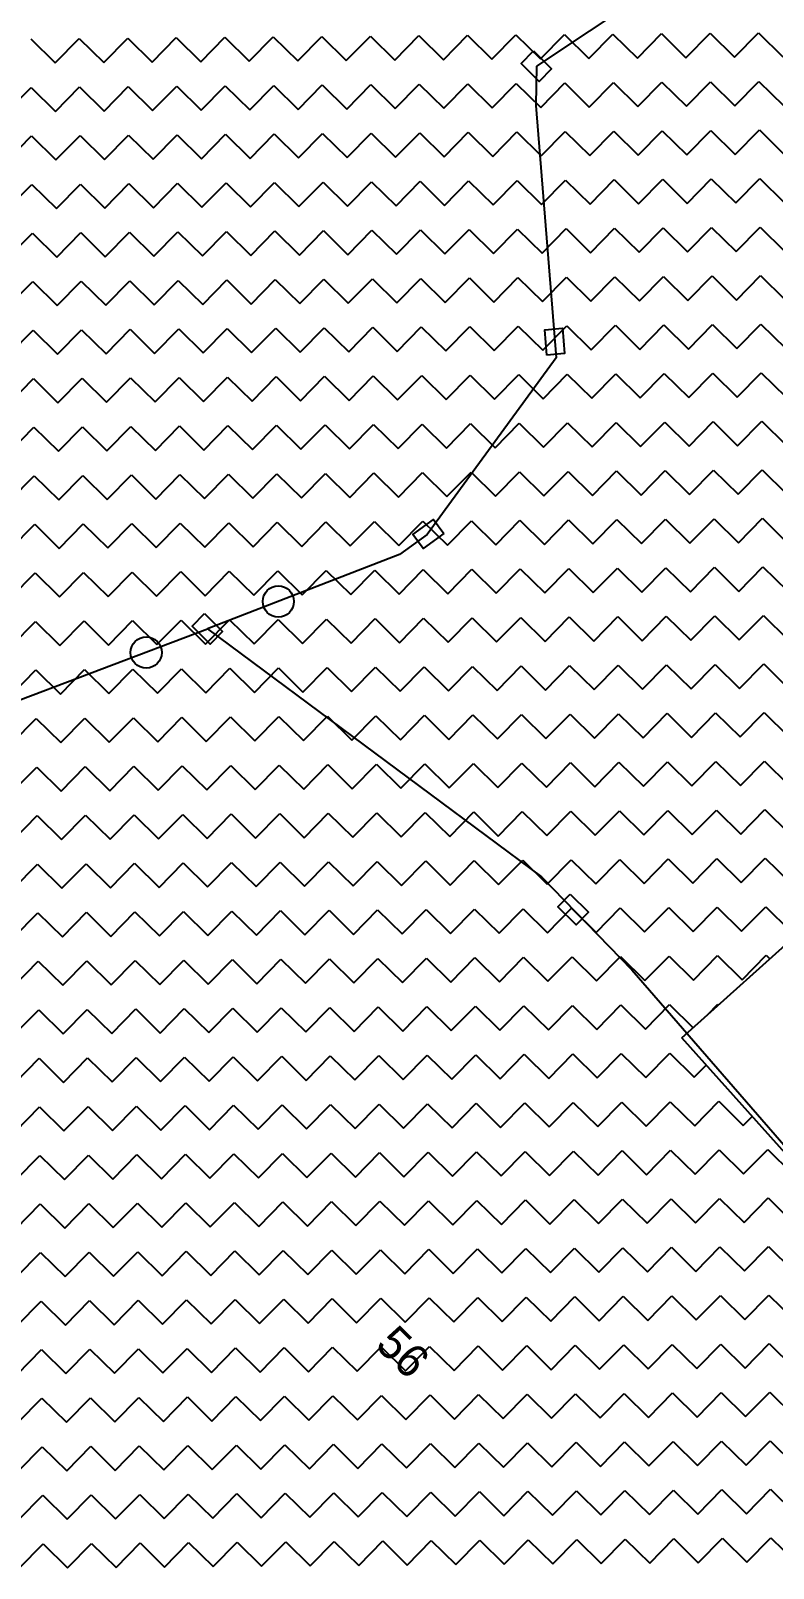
# Model space of a CAD drawing. Header units: metres. Extents: x 342804 to 346854, y 1762918 to 1765966.
# Drawn here: x 345811.4 to 346013.9, y 1764664.5 to 1765083.5 of the extents above; entities that cross this region are included whole.
import ezdxf

# ---------------------------------------------------------------- set-up
doc = ezdxf.new("R2010")
doc.units = ezdxf.units.M
doc.header["$MEASUREMENT"] = 0
for name, color, linetype in [('POLY_HATCH', 12, 'Continuous'), ('POLY_PARCEL', 6, 'Continuous'), ('TEXT_PARCEL', 7, 'Continuous'), ('V_BOUND_LINE', 7, 'Continuous')]:
    doc.layers.add(name, color=color, linetype=linetype)
doc.styles.add('TEXT_MAP', font='')
doc.styles.get('TEXT_MAP').set_extended_font_data('Kruti Dev 050')

msp = doc.modelspace()

# ---------------------------------------------------------------- linework, layer by layer
for points in [[(345948.49, 1765077.98), (345953.44, 1765073.11), (345950.07, 1765069.69), (345945.12, 1765074.56)], [(345952.15, 1764995.1), (345951.59, 1765002.02), (345956.38, 1765002.41), (345956.94, 1764995.49)], [(345924.02, 1764946.44), (345918.41, 1764942.36), (345915.58, 1764946.25), (345921.2, 1764950.33)], [(345858.78, 1764924.64), (345863.73, 1764919.77), (345860.36, 1764916.34), (345855.41, 1764921.21)], [(345958.52, 1764848.17), (345963.47, 1764843.3), (345960.1, 1764839.88), (345955.15, 1764844.75)]]:
    msp.add_lwpolyline(points, close=True)
for centre in [(345878.92, 1764927.97), (345842.9, 1764914.03)]:
    msp.add_circle(centre, 4.25)
at = {"layer": 'POLY_HATCH', "linetype": 'Continuous'}
for p, q in [((345897.45, 1765075.38), (345904.01, 1765082.05)), ((345904.01, 1765082.05), (345910.68, 1765075.49)), ((345910.68, 1765075.49), (345917.24, 1765082.16)), ((345917.24, 1765082.16), (345923.91, 1765075.6)), ((345923.91, 1765075.6), (345930.47, 1765082.27)), ((345930.47, 1765082.27), (345937.14, 1765075.71)), ((345937.14, 1765075.71), (345943.7, 1765082.38)), ((345943.7, 1765082.38), (345950.37, 1765075.82)), ((345950.37, 1765075.82), (345956.93, 1765082.49)), ((345956.93, 1765082.49), (345963.6, 1765075.93)), ((345963.6, 1765075.93), (345970.16, 1765082.6)), ((345970.16, 1765082.6), (345976.83, 1765076.04)), ((345976.83, 1765076.04), (345983.39, 1765082.7)), ((345983.39, 1765082.7), (345990.06, 1765076.14)), ((345990.06, 1765076.14), (345996.62, 1765082.81)), ((345996.62, 1765082.81), (346003.29, 1765076.25)), ((346003.29, 1765076.25), (346009.85, 1765082.92)), ((346009.85, 1765082.92), (346016.52, 1765076.36)), ((345811.4, 1765081.29), (345818.07, 1765074.73)), ((345818.07, 1765074.73), (345824.63, 1765081.4)), ((345824.63, 1765081.4), (345831.3, 1765074.84)), ((345831.3, 1765074.84), (345837.86, 1765081.51)), ((345837.86, 1765081.51), (345844.53, 1765074.95)), ((345844.53, 1765074.95), (345851.09, 1765081.62)), ((345851.09, 1765081.62), (345857.76, 1765075.06)), ((345857.76, 1765075.06), (345864.32, 1765081.73)), ((345864.32, 1765081.73), (345870.99, 1765075.17)), ((345870.99, 1765075.17), (345877.55, 1765081.84)), ((345877.55, 1765081.84), (345884.22, 1765075.28)), ((345884.22, 1765075.28), (345890.78, 1765081.94)), ((345890.78, 1765081.94), (345897.45, 1765075.38)), ((345976.94, 1765062.81), (345983.5, 1765069.47)), ((345983.5, 1765069.47), (345990.17, 1765062.91)), ((345990.17, 1765062.91), (345996.73, 1765069.58)), ((345996.73, 1765069.58), (346003.4, 1765063.02)), ((346003.4, 1765063.02), (346009.96, 1765069.69)), ((346009.96, 1765069.69), (346016.63, 1765063.13)), ((345804.95, 1765061.39), (345811.51, 1765068.06)), ((345811.51, 1765068.06), (345818.18, 1765061.5)), ((345818.18, 1765061.5), (345824.74, 1765068.17)), ((345824.74, 1765068.17), (345831.41, 1765061.61)), ((345831.41, 1765061.61), (345837.97, 1765068.28)), ((345837.97, 1765068.28), (345844.64, 1765061.72)), ((345844.64, 1765061.72), (345851.2, 1765068.39)), ((345851.2, 1765068.39), (345857.87, 1765061.83)), ((345857.87, 1765061.83), (345864.43, 1765068.5)), ((345864.43, 1765068.5), (345871.1, 1765061.94)), ((345871.1, 1765061.94), (345877.66, 1765068.61)), ((345877.66, 1765068.61), (345884.33, 1765062.05)), ((345884.33, 1765062.05), (345890.89, 1765068.71)), ((345890.89, 1765068.71), (345897.56, 1765062.15)), ((345897.56, 1765062.15), (345904.12, 1765068.82)), ((345904.12, 1765068.82), (345910.79, 1765062.26)), ((345910.79, 1765062.26), (345917.35, 1765068.93)), ((345917.35, 1765068.93), (345924.02, 1765062.37)), ((345924.02, 1765062.37), (345930.58, 1765069.04)), ((345930.58, 1765069.04), (345937.25, 1765062.48)), ((345937.25, 1765062.48), (345943.81, 1765069.15)), ((345943.81, 1765069.15), (345950.48, 1765062.59)), ((345950.48, 1765062.59), (345957.04, 1765069.26)), ((345957.04, 1765069.26), (345963.71, 1765062.7)), ((345963.71, 1765062.7), (345970.27, 1765069.37)), ((345970.27, 1765069.37), (345976.94, 1765062.81)), ((345805.06, 1765048.16), (345811.62, 1765054.83)), ((345811.62, 1765054.83), (345818.29, 1765048.27)), ((345818.29, 1765048.27), (345824.85, 1765054.94)), ((345824.85, 1765054.94), (345831.52, 1765048.38)), ((345831.52, 1765048.38), (345838.08, 1765055.05)), ((345838.08, 1765055.05), (345844.75, 1765048.49)), ((345844.75, 1765048.49), (345851.31, 1765055.16)), ((345851.31, 1765055.16), (345857.98, 1765048.6)), ((345857.98, 1765048.6), (345864.54, 1765055.27)), ((345864.54, 1765055.27), (345871.21, 1765048.71)), ((345871.21, 1765048.71), (345877.77, 1765055.38)), ((345877.77, 1765055.38), (345884.44, 1765048.82)), ((345884.44, 1765048.82), (345891, 1765055.48)), ((345891, 1765055.48), (345897.67, 1765048.92)), ((345897.67, 1765048.92), (345904.23, 1765055.59)), ((345904.23, 1765055.59), (345910.9, 1765049.03)), ((345910.9, 1765049.03), (345917.46, 1765055.7)), ((345917.46, 1765055.7), (345924.13, 1765049.14)), ((345924.13, 1765049.14), (345930.69, 1765055.81)), ((345930.69, 1765055.81), (345937.36, 1765049.25)), ((345937.36, 1765049.25), (345943.92, 1765055.92)), ((345943.92, 1765055.92), (345950.59, 1765049.36)), ((345950.59, 1765049.36), (345957.15, 1765056.03)), ((345957.15, 1765056.03), (345963.82, 1765049.47)), ((345963.82, 1765049.47), (345970.38, 1765056.14)), ((345970.38, 1765056.14), (345977.05, 1765049.58)), ((345977.05, 1765049.58), (345983.61, 1765056.24)), ((345983.61, 1765056.24), (345990.28, 1765049.68)), ((345990.28, 1765049.68), (345996.84, 1765056.35)), ((345996.84, 1765056.35), (346003.51, 1765049.79)), ((346003.51, 1765049.79), (346010.07, 1765056.46)), ((346010.07, 1765056.46), (346016.74, 1765049.9)), ((345805.17, 1765034.93), (345811.73, 1765041.6)), ((345811.73, 1765041.6), (345818.4, 1765035.04)), ((345818.4, 1765035.04), (345824.96, 1765041.71)), ((345824.96, 1765041.71), (345831.63, 1765035.15)), ((345831.63, 1765035.15), (345838.19, 1765041.82)), ((345838.19, 1765041.82), (345844.86, 1765035.26)), ((345844.86, 1765035.26), (345851.42, 1765041.93)), ((345851.42, 1765041.93), (345858.09, 1765035.37)), ((345858.09, 1765035.37), (345864.65, 1765042.04)), ((345864.65, 1765042.04), (345871.32, 1765035.48)), ((345871.32, 1765035.48), (345877.88, 1765042.15)), ((345877.88, 1765042.15), (345884.55, 1765035.59)), ((345884.55, 1765035.59), (345891.11, 1765042.25)), ((345891.11, 1765042.25), (345897.78, 1765035.69)), ((345897.78, 1765035.69), (345904.34, 1765042.36)), ((345904.34, 1765042.36), (345911.01, 1765035.8)), ((345911.01, 1765035.8), (345917.57, 1765042.47)), ((345917.57, 1765042.47), (345924.24, 1765035.91)), ((345924.24, 1765035.91), (345930.8, 1765042.58)), ((345930.8, 1765042.58), (345937.47, 1765036.02)), ((345937.47, 1765036.02), (345944.03, 1765042.69)), ((345944.03, 1765042.69), (345950.7, 1765036.13)), ((345950.7, 1765036.13), (345957.26, 1765042.8)), ((345957.26, 1765042.8), (345963.93, 1765036.24)), ((345963.93, 1765036.24), (345970.49, 1765042.91)), ((345970.49, 1765042.91), (345977.16, 1765036.35)), ((345977.16, 1765036.35), (345983.72, 1765043.01)), ((345983.72, 1765043.01), (345990.39, 1765036.45)), ((345990.39, 1765036.45), (345996.95, 1765043.12)), ((345996.95, 1765043.12), (346003.62, 1765036.56)), ((346003.62, 1765036.56), (346010.18, 1765043.23)), ((346010.18, 1765043.23), (346016.85, 1765036.67)), ((345805.27, 1765021.7), (345811.84, 1765028.37)), ((345811.84, 1765028.37), (345818.51, 1765021.81)), ((345818.51, 1765021.81), (345825.07, 1765028.48)), ((345825.07, 1765028.48), (345831.74, 1765021.92)), ((345831.74, 1765021.92), (345838.3, 1765028.59)), ((345838.3, 1765028.59), (345844.97, 1765022.03)), ((345844.97, 1765022.03), (345851.53, 1765028.7)), ((345851.53, 1765028.7), (345858.2, 1765022.14)), ((345858.2, 1765022.14), (345864.76, 1765028.81)), ((345864.76, 1765028.81), (345871.43, 1765022.25)), ((345871.43, 1765022.25), (345877.99, 1765028.92)), ((345877.99, 1765028.92), (345884.66, 1765022.36)), ((345884.66, 1765022.36), (345891.22, 1765029.02)), ((345891.22, 1765029.02), (345897.89, 1765022.46)), ((345897.89, 1765022.46), (345904.45, 1765029.13)), ((345904.45, 1765029.13), (345911.12, 1765022.57)), ((345911.12, 1765022.57), (345917.68, 1765029.24)), ((345917.68, 1765029.24), (345924.35, 1765022.68)), ((345924.35, 1765022.68), (345930.91, 1765029.35)), ((345930.91, 1765029.35), (345937.58, 1765022.79)), ((345937.58, 1765022.79), (345944.14, 1765029.46)), ((345944.14, 1765029.46), (345950.81, 1765022.9)), ((345950.81, 1765022.9), (345957.37, 1765029.57)), ((345957.37, 1765029.57), (345964.04, 1765023.01)), ((345964.04, 1765023.01), (345970.6, 1765029.68)), ((345970.6, 1765029.68), (345977.27, 1765023.12)), ((345977.27, 1765023.12), (345983.83, 1765029.78)), ((345983.83, 1765029.78), (345990.5, 1765023.22)), ((345990.5, 1765023.22), (345997.06, 1765029.89)), ((345997.06, 1765029.89), (346003.73, 1765023.33)), ((346003.73, 1765023.33), (346010.29, 1765030)), ((346010.29, 1765030), (346016.96, 1765023.44)), ((345805.38, 1765008.47), (345811.94, 1765015.14)), ((345811.94, 1765015.14), (345818.61, 1765008.58)), ((345818.61, 1765008.58), (345825.17, 1765015.25)), ((345825.17, 1765015.25), (345831.84, 1765008.69)), ((345831.84, 1765008.69), (345838.4, 1765015.36)), ((345838.4, 1765015.36), (345845.07, 1765008.8)), ((345845.07, 1765008.8), (345851.63, 1765015.47)), ((345851.63, 1765015.47), (345858.3, 1765008.91)), ((345858.3, 1765008.91), (345864.86, 1765015.58)), ((345864.86, 1765015.58), (345871.53, 1765009.02)), ((345871.53, 1765009.02), (345878.09, 1765015.69)), ((345878.09, 1765015.69), (345884.76, 1765009.13)), ((345884.76, 1765009.13), (345891.32, 1765015.79)), ((345891.32, 1765015.79), (345897.99, 1765009.23)), ((345897.99, 1765009.23), (345904.55, 1765015.9)), ((345904.55, 1765015.9), (345911.22, 1765009.34)), ((345911.22, 1765009.34), (345917.78, 1765016.01)), ((345917.78, 1765016.01), (345924.45, 1765009.45)), ((345924.45, 1765009.45), (345931.01, 1765016.12)), ((345931.01, 1765016.12), (345937.68, 1765009.56)), ((345937.68, 1765009.56), (345944.24, 1765016.23)), ((345944.24, 1765016.23), (345950.91, 1765009.67)), ((345950.91, 1765009.67), (345957.48, 1765016.34)), ((345957.48, 1765016.34), (345964.14, 1765009.78)), ((345964.14, 1765009.78), (345970.71, 1765016.45)), ((345970.71, 1765016.45), (345977.37, 1765009.89)), ((345977.37, 1765009.89), (345983.94, 1765016.55)), ((345983.94, 1765016.55), (345990.6, 1765009.99)), ((345990.6, 1765009.99), (345997.17, 1765016.66)), ((345997.17, 1765016.66), (346003.83, 1765010.1)), ((346003.83, 1765010.1), (346010.4, 1765016.77)), ((346010.4, 1765016.77), (346017.06, 1765010.21)), ((345871.64, 1764995.79), (345878.2, 1765002.46)), ((345878.2, 1765002.46), (345884.87, 1764995.9)), ((345884.87, 1764995.9), (345891.43, 1765002.56)), ((345891.43, 1765002.56), (345898.1, 1764996)), ((345898.1, 1764996), (345904.66, 1765002.67)), ((345904.66, 1765002.67), (345911.33, 1764996.11)), ((345911.33, 1764996.11), (345917.89, 1765002.78)), ((345917.89, 1765002.78), (345924.56, 1764996.22)), ((345924.56, 1764996.22), (345931.12, 1765002.89)), ((345931.12, 1765002.89), (345937.79, 1764996.33)), ((345937.79, 1764996.33), (345944.35, 1765003)), ((345944.35, 1765003), (345951.02, 1764996.44)), ((345951.02, 1764996.44), (345957.58, 1765003.11)), ((345957.58, 1765003.11), (345964.25, 1764996.55)), ((345964.25, 1764996.55), (345970.81, 1765003.22)), ((345970.81, 1765003.22), (345977.48, 1764996.65)), ((345977.48, 1764996.65), (345984.04, 1765003.32)), ((345984.04, 1765003.32), (345990.71, 1764996.76)), ((345990.71, 1764996.76), (345997.27, 1765003.43)), ((345997.27, 1765003.43), (346003.94, 1764996.87)), ((346003.94, 1764996.87), (346010.5, 1765003.54)), ((346010.5, 1765003.54), (346017.17, 1764996.98)), ((345805.49, 1764995.24), (345812.05, 1765001.91)), ((345812.05, 1765001.91), (345818.72, 1764995.35)), ((345818.72, 1764995.35), (345825.28, 1765002.02)), ((345825.28, 1765002.02), (345831.95, 1764995.46)), ((345831.95, 1764995.46), (345838.51, 1765002.13)), ((345838.51, 1765002.13), (345845.18, 1764995.57)), ((345845.18, 1764995.57), (345851.74, 1765002.24)), ((345851.74, 1765002.24), (345858.41, 1764995.68)), ((345858.41, 1764995.68), (345864.97, 1765002.35)), ((345864.97, 1765002.35), (345871.64, 1764995.79)), ((345951.13, 1764983.21), (345957.69, 1764989.88)), ((345957.69, 1764989.88), (345964.36, 1764983.32)), ((345964.36, 1764983.32), (345970.92, 1764989.99)), ((345970.92, 1764989.99), (345977.59, 1764983.42)), ((345977.59, 1764983.42), (345984.15, 1764990.09)), ((345984.15, 1764990.09), (345990.82, 1764983.53)), ((345990.82, 1764983.53), (345997.38, 1764990.2)), ((345997.38, 1764990.2), (346004.05, 1764983.64)), ((346004.05, 1764983.64), (346010.61, 1764990.31)), ((346010.61, 1764990.31), (346017.28, 1764983.75)), ((345805.6, 1764982.01), (345812.16, 1764988.68)), ((345812.16, 1764988.68), (345818.83, 1764982.12)), ((345818.83, 1764982.12), (345825.39, 1764988.79)), ((345825.39, 1764988.79), (345832.06, 1764982.23)), ((345832.06, 1764982.23), (345838.62, 1764988.9)), ((345838.62, 1764988.9), (345845.29, 1764982.34)), ((345845.29, 1764982.34), (345851.85, 1764989.01)), ((345851.85, 1764989.01), (345858.52, 1764982.45)), ((345858.52, 1764982.45), (345865.08, 1764989.12)), ((345865.08, 1764989.12), (345871.75, 1764982.56)), ((345871.75, 1764982.56), (345878.31, 1764989.23)), ((345878.31, 1764989.23), (345884.98, 1764982.67)), ((345884.98, 1764982.67), (345891.54, 1764989.33)), ((345891.54, 1764989.33), (345898.21, 1764982.77)), ((345898.21, 1764982.77), (345904.77, 1764989.44)), ((345904.77, 1764989.44), (345911.44, 1764982.88)), ((345911.44, 1764982.88), (345918, 1764989.55)), ((345918, 1764989.55), (345924.67, 1764982.99)), ((345924.67, 1764982.99), (345931.23, 1764989.66)), ((345931.23, 1764989.66), (345937.9, 1764983.1)), ((345937.9, 1764983.1), (345944.46, 1764989.77)), ((345944.46, 1764989.77), (345951.13, 1764983.21)), ((345805.71, 1764968.78), (345812.27, 1764975.45)), ((345812.27, 1764975.45), (345818.94, 1764968.89)), ((345818.94, 1764968.89), (345825.5, 1764975.56)), ((345825.5, 1764975.56), (345832.17, 1764969)), ((345832.17, 1764969), (345838.73, 1764975.67)), ((345838.73, 1764975.67), (345845.4, 1764969.11)), ((345845.4, 1764969.11), (345851.96, 1764975.78)), ((345851.96, 1764975.78), (345858.63, 1764969.22)), ((345858.63, 1764969.22), (345865.19, 1764975.89)), ((345865.19, 1764975.89), (345871.86, 1764969.33)), ((345871.86, 1764969.33), (345878.42, 1764976)), ((345878.42, 1764976), (345885.09, 1764969.44)), ((345885.09, 1764969.44), (345891.65, 1764976.1)), ((345891.65, 1764976.1), (345898.32, 1764969.54)), ((345898.32, 1764969.54), (345904.88, 1764976.21)), ((345904.88, 1764976.21), (345911.55, 1764969.65)), ((345911.55, 1764969.65), (345918.11, 1764976.32)), ((345918.11, 1764976.32), (345924.78, 1764969.76)), ((345924.78, 1764969.76), (345931.34, 1764976.43)), ((345931.34, 1764976.43), (345938.01, 1764969.87)), ((345938.01, 1764969.87), (345944.57, 1764976.54)), ((345944.57, 1764976.54), (345951.24, 1764969.98)), ((345951.24, 1764969.98), (345957.8, 1764976.65)), ((345957.8, 1764976.65), (345964.47, 1764970.09)), ((345964.47, 1764970.09), (345971.03, 1764976.76)), ((345971.03, 1764976.76), (345977.7, 1764970.19)), ((345977.7, 1764970.19), (345984.26, 1764976.86)), ((345984.26, 1764976.86), (345990.93, 1764970.3)), ((345990.93, 1764970.3), (345997.49, 1764976.97)), ((345997.49, 1764976.97), (346004.16, 1764970.41)), ((346004.16, 1764970.41), (346010.72, 1764977.08)), ((346010.72, 1764977.08), (346017.39, 1764970.52)), ((345805.82, 1764955.55), (345812.38, 1764962.22)), ((345812.38, 1764962.22), (345819.05, 1764955.66)), ((345819.05, 1764955.66), (345825.61, 1764962.33)), ((345825.61, 1764962.33), (345832.28, 1764955.77)), ((345832.28, 1764955.77), (345838.84, 1764962.44)), ((345838.84, 1764962.44), (345845.51, 1764955.88)), ((345845.51, 1764955.88), (345852.07, 1764962.55)), ((345852.07, 1764962.55), (345858.74, 1764955.99)), ((345858.74, 1764955.99), (345865.3, 1764962.66)), ((345865.3, 1764962.66), (345871.97, 1764956.1)), ((345871.97, 1764956.1), (345878.53, 1764962.77)), ((345878.53, 1764962.77), (345885.2, 1764956.21)), ((345885.2, 1764956.21), (345891.76, 1764962.87)), ((345891.76, 1764962.87), (345898.43, 1764956.31)), ((345898.43, 1764956.31), (345904.99, 1764962.98)), ((345904.99, 1764962.98), (345911.66, 1764956.42)), ((345911.66, 1764956.42), (345918.22, 1764963.09)), ((345918.22, 1764963.09), (345924.89, 1764956.53)), ((345924.89, 1764956.53), (345931.45, 1764963.2)), ((345931.45, 1764963.2), (345938.12, 1764956.64)), ((345938.12, 1764956.64), (345944.68, 1764963.31)), ((345944.68, 1764963.31), (345951.35, 1764956.75)), ((345951.35, 1764956.75), (345957.91, 1764963.42)), ((345957.91, 1764963.42), (345964.58, 1764956.86)), ((345964.58, 1764956.86), (345971.14, 1764963.53)), ((345971.14, 1764963.53), (345977.81, 1764956.96)), ((345977.81, 1764956.96), (345984.37, 1764963.63)), ((345984.37, 1764963.63), (345991.04, 1764957.07)), ((345991.04, 1764957.07), (345997.6, 1764963.74)), ((345997.6, 1764963.74), (346004.27, 1764957.18)), ((346004.27, 1764957.18), (346010.83, 1764963.85)), ((346010.83, 1764963.85), (346017.5, 1764957.29)), ((345805.93, 1764942.32), (345812.49, 1764948.99)), ((345812.49, 1764948.99), (345819.16, 1764942.43)), ((345819.16, 1764942.43), (345825.72, 1764949.1)), ((345825.72, 1764949.1), (345832.39, 1764942.54)), ((345832.39, 1764942.54), (345838.95, 1764949.21)), ((345838.95, 1764949.21), (345845.62, 1764942.65)), ((345845.62, 1764942.65), (345852.18, 1764949.32)), ((345852.18, 1764949.32), (345858.85, 1764942.76)), ((345858.85, 1764942.76), (345865.41, 1764949.43)), ((345865.41, 1764949.43), (345872.08, 1764942.87)), ((345872.08, 1764942.87), (345878.64, 1764949.54)), ((345878.64, 1764949.54), (345885.31, 1764942.97)), ((345885.31, 1764942.97), (345891.87, 1764949.64)), ((345891.87, 1764949.64), (345898.54, 1764943.08)), ((345898.54, 1764943.08), (345905.1, 1764949.75)), ((345905.1, 1764949.75), (345911.77, 1764943.19)), ((345911.77, 1764943.19), (345918.33, 1764949.86)), ((345918.33, 1764949.86), (345925, 1764943.3)), ((345925, 1764943.3), (345931.56, 1764949.97)), ((345931.56, 1764949.97), (345938.23, 1764943.41)), ((345938.23, 1764943.41), (345944.79, 1764950.08)), ((345944.79, 1764950.08), (345951.46, 1764943.52)), ((345951.46, 1764943.52), (345958.02, 1764950.19)), ((345958.02, 1764950.19), (345964.69, 1764943.63)), ((345964.69, 1764943.63), (345971.25, 1764950.3)), ((345971.25, 1764950.3), (345977.92, 1764943.73)), ((345977.92, 1764943.73), (345984.48, 1764950.4)), ((345984.48, 1764950.4), (345991.15, 1764943.84)), ((345991.15, 1764943.84), (345997.71, 1764950.51)), ((345997.71, 1764950.51), (346004.38, 1764943.95)), ((346004.38, 1764943.95), (346010.94, 1764950.62)), ((346010.94, 1764950.62), (346017.61, 1764944.06)), ((345806.03, 1764929.09), (345812.6, 1764935.76)), ((345812.6, 1764935.76), (345819.26, 1764929.2)), ((345819.26, 1764929.2), (345825.83, 1764935.87)), ((345825.83, 1764935.87), (345832.49, 1764929.31)), ((345832.49, 1764929.31), (345839.06, 1764935.98)), ((345839.06, 1764935.98), (345845.72, 1764929.42)), ((345845.72, 1764929.42), (345852.29, 1764936.09)), ((345852.29, 1764936.09), (345858.96, 1764929.53)), ((345858.96, 1764929.53), (345865.52, 1764936.2)), ((345865.52, 1764936.2), (345872.19, 1764929.64)), ((345872.19, 1764929.64), (345878.75, 1764936.31)), ((345878.75, 1764936.31), (345885.42, 1764929.74)), ((345885.42, 1764929.74), (345891.98, 1764936.41)), ((345891.98, 1764936.41), (345898.65, 1764929.85)), ((345898.65, 1764929.85), (345905.21, 1764936.52)), ((345905.21, 1764936.52), (345911.88, 1764929.96)), ((345911.88, 1764929.96), (345918.44, 1764936.63)), ((345918.44, 1764936.63), (345925.11, 1764930.07)), ((345925.11, 1764930.07), (345931.67, 1764936.74)), ((345931.67, 1764936.74), (345938.34, 1764930.18)), ((345938.34, 1764930.18), (345944.9, 1764936.85)), ((345944.9, 1764936.85), (345951.57, 1764930.29)), ((345951.57, 1764930.29), (345958.13, 1764936.96)), ((345958.13, 1764936.96), (345964.8, 1764930.4)), ((345964.8, 1764930.4), (345971.36, 1764937.07)), ((345971.36, 1764937.07), (345978.03, 1764930.5)), ((345978.03, 1764930.5), (345984.59, 1764937.17)), ((345984.59, 1764937.17), (345991.26, 1764930.61)), ((345991.26, 1764930.61), (345997.82, 1764937.28)), ((345997.82, 1764937.28), (346004.49, 1764930.72)), ((346004.49, 1764930.72), (346011.05, 1764937.39)), ((346011.05, 1764937.39), (346017.72, 1764930.83)), ((345845.83, 1764916.19), (345852.39, 1764922.86)), ((345852.39, 1764922.86), (345859.06, 1764916.3)), ((345859.06, 1764916.3), (345865.62, 1764922.97)), ((345865.62, 1764922.97), (345872.29, 1764916.41)), ((345872.29, 1764916.41), (345878.85, 1764923.08)), ((345878.85, 1764923.08), (345885.52, 1764916.51)), ((345885.52, 1764916.51), (345892.08, 1764923.18)), ((345892.08, 1764923.18), (345898.75, 1764916.62)), ((345898.75, 1764916.62), (345905.31, 1764923.29)), ((345905.31, 1764923.29), (345911.98, 1764916.73)), ((345911.98, 1764916.73), (345918.54, 1764923.4)), ((345918.54, 1764923.4), (345925.21, 1764916.84)), ((345925.21, 1764916.84), (345931.77, 1764923.51)), ((345931.77, 1764923.51), (345938.44, 1764916.95)), ((345938.44, 1764916.95), (345945, 1764923.62)), ((345945, 1764923.62), (345951.67, 1764917.06)), ((345951.67, 1764917.06), (345958.23, 1764923.73)), ((345958.23, 1764923.73), (345964.9, 1764917.17)), ((345964.9, 1764917.17), (345971.46, 1764923.84)), ((345971.46, 1764923.84), (345978.13, 1764917.27)), ((345978.13, 1764917.27), (345984.69, 1764923.94)), ((345984.69, 1764923.94), (345991.36, 1764917.38)), ((345991.36, 1764917.38), (345997.93, 1764924.05)), ((345997.93, 1764924.05), (346004.59, 1764917.49)), ((346004.59, 1764917.49), (346011.16, 1764924.16)), ((346011.16, 1764924.16), (346017.82, 1764917.6)), ((345806.14, 1764915.86), (345812.7, 1764922.53)), ((345812.7, 1764922.53), (345819.37, 1764915.97)), ((345819.37, 1764915.97), (345825.93, 1764922.64)), ((345825.93, 1764922.64), (345832.6, 1764916.08)), ((345832.6, 1764916.08), (345839.16, 1764922.75)), ((345839.16, 1764922.75), (345845.83, 1764916.19)), ((345925.32, 1764903.61), (345931.88, 1764910.28)), ((345931.88, 1764910.28), (345938.55, 1764903.72)), ((345938.55, 1764903.72), (345945.11, 1764910.39)), ((345945.11, 1764910.39), (345951.78, 1764903.83)), ((345951.78, 1764903.83), (345958.34, 1764910.5)), ((345958.34, 1764910.5), (345965.01, 1764903.94)), ((345965.01, 1764903.94), (345971.57, 1764910.61)), ((345971.57, 1764910.61), (345978.24, 1764904.04)), ((345978.24, 1764904.04), (345984.8, 1764910.71)), ((345984.8, 1764910.71), (345991.47, 1764904.15)), ((345991.47, 1764904.15), (345998.03, 1764910.82)), ((345998.03, 1764910.82), (346004.7, 1764904.26)), ((346004.7, 1764904.26), (346011.26, 1764910.93)), ((346011.26, 1764910.93), (346017.93, 1764904.37)), ((345806.25, 1764902.63), (345812.81, 1764909.3)), ((345812.81, 1764909.3), (345819.48, 1764902.74)), ((345819.48, 1764902.74), (345826.04, 1764909.41)), ((345826.04, 1764909.41), (345832.71, 1764902.85)), ((345832.71, 1764902.85), (345839.27, 1764909.52)), ((345839.27, 1764909.52), (345845.94, 1764902.96)), ((345845.94, 1764902.96), (345852.5, 1764909.63)), ((345852.5, 1764909.63), (345859.17, 1764903.07)), ((345859.17, 1764903.07), (345865.73, 1764909.74)), ((345865.73, 1764909.74), (345872.4, 1764903.18)), ((345872.4, 1764903.18), (345878.96, 1764909.85)), ((345878.96, 1764909.85), (345885.63, 1764903.28)), ((345885.63, 1764903.28), (345892.19, 1764909.95)), ((345892.19, 1764909.95), (345898.86, 1764903.39)), ((345898.86, 1764903.39), (345905.42, 1764910.06)), ((345905.42, 1764910.06), (345912.09, 1764903.5)), ((345912.09, 1764903.5), (345918.65, 1764910.17)), ((345918.65, 1764910.17), (345925.32, 1764903.61)), ((346004.81, 1764891.03), (346011.37, 1764897.7)), ((346011.37, 1764897.7), (346018.04, 1764891.14)), ((345806.36, 1764889.4), (345812.92, 1764896.07)), ((345812.92, 1764896.07), (345819.59, 1764889.51)), ((345819.59, 1764889.51), (345826.15, 1764896.18)), ((345826.15, 1764896.18), (345832.82, 1764889.62)), ((345832.82, 1764889.62), (345839.38, 1764896.29)), ((345839.38, 1764896.29), (345846.05, 1764889.73)), ((345846.05, 1764889.73), (345852.61, 1764896.4)), ((345852.61, 1764896.4), (345859.28, 1764889.84)), ((345859.28, 1764889.84), (345865.84, 1764896.51)), ((345865.84, 1764896.51), (345872.51, 1764889.95)), ((345872.51, 1764889.95), (345879.07, 1764896.62)), ((345879.07, 1764896.62), (345885.74, 1764890.05)), ((345885.74, 1764890.05), (345892.3, 1764896.72)), ((345892.3, 1764896.72), (345898.97, 1764890.16)), ((345898.97, 1764890.16), (345905.53, 1764896.83)), ((345905.53, 1764896.83), (345912.2, 1764890.27)), ((345912.2, 1764890.27), (345918.76, 1764896.94)), ((345918.76, 1764896.94), (345925.43, 1764890.38)), ((345925.43, 1764890.38), (345931.99, 1764897.05)), ((345931.99, 1764897.05), (345938.66, 1764890.49)), ((345938.66, 1764890.49), (345945.22, 1764897.16)), ((345945.22, 1764897.16), (345951.89, 1764890.6)), ((345951.89, 1764890.6), (345958.45, 1764897.27)), ((345958.45, 1764897.27), (345965.12, 1764890.71)), ((345965.12, 1764890.71), (345971.68, 1764897.38)), ((345971.68, 1764897.38), (345978.35, 1764890.81)), ((345978.35, 1764890.81), (345984.91, 1764897.48)), ((345984.91, 1764897.48), (345991.58, 1764890.92)), ((345991.58, 1764890.92), (345998.14, 1764897.59)), ((345998.14, 1764897.59), (346004.81, 1764891.03)), ((345806.47, 1764876.17), (345813.03, 1764882.84)), ((345813.03, 1764882.84), (345819.7, 1764876.28)), ((345819.7, 1764876.28), (345826.26, 1764882.95)), ((345826.26, 1764882.95), (345832.93, 1764876.39)), ((345832.93, 1764876.39), (345839.49, 1764883.06)), ((345839.49, 1764883.06), (345846.16, 1764876.5)), ((345846.16, 1764876.5), (345852.72, 1764883.17)), ((345852.72, 1764883.17), (345859.39, 1764876.61)), ((345859.39, 1764876.61), (345865.95, 1764883.28)), ((345865.95, 1764883.28), (345872.62, 1764876.72)), ((345872.62, 1764876.72), (345879.18, 1764883.39)), ((345879.18, 1764883.39), (345885.85, 1764876.82)), ((345885.85, 1764876.82), (345892.41, 1764883.49)), ((345892.41, 1764883.49), (345899.08, 1764876.93)), ((345899.08, 1764876.93), (345905.64, 1764883.6)), ((345905.64, 1764883.6), (345912.31, 1764877.04)), ((345912.31, 1764877.04), (345918.87, 1764883.71)), ((345918.87, 1764883.71), (345925.54, 1764877.15)), ((345925.54, 1764877.15), (345932.1, 1764883.82)), ((345932.1, 1764883.82), (345938.77, 1764877.26)), ((345938.77, 1764877.26), (345945.33, 1764883.93)), ((345945.33, 1764883.93), (345952, 1764877.37)), ((345952, 1764877.37), (345958.56, 1764884.04)), ((345958.56, 1764884.04), (345965.23, 1764877.48)), ((345965.23, 1764877.48), (345971.79, 1764884.15)), ((345971.79, 1764884.15), (345978.46, 1764877.58)), ((345978.46, 1764877.58), (345985.02, 1764884.25)), ((345985.02, 1764884.25), (345991.69, 1764877.69)), ((345991.69, 1764877.69), (345998.25, 1764884.36)), ((345998.25, 1764884.36), (346004.92, 1764877.8)), ((346004.92, 1764877.8), (346011.48, 1764884.47)), ((346011.48, 1764884.47), (346018.15, 1764877.91)), ((345806.58, 1764862.94), (345813.14, 1764869.61)), ((345813.14, 1764869.61), (345819.81, 1764863.05)), ((345819.81, 1764863.05), (345826.37, 1764869.72)), ((345826.37, 1764869.72), (345833.04, 1764863.16)), ((345833.04, 1764863.16), (345839.6, 1764869.83)), ((345839.6, 1764869.83), (345846.27, 1764863.27)), ((345846.27, 1764863.27), (345852.83, 1764869.94)), ((345852.83, 1764869.94), (345859.5, 1764863.38)), ((345859.5, 1764863.38), (345866.06, 1764870.05)), ((345866.06, 1764870.05), (345872.73, 1764863.49)), ((345872.73, 1764863.49), (345879.29, 1764870.16)), ((345879.29, 1764870.16), (345885.96, 1764863.59)), ((345885.96, 1764863.59), (345892.52, 1764870.26)), ((345892.52, 1764870.26), (345899.19, 1764863.7)), ((345899.19, 1764863.7), (345905.75, 1764870.37)), ((345905.75, 1764870.37), (345912.42, 1764863.81)), ((345912.42, 1764863.81), (345918.98, 1764870.48)), ((345918.98, 1764870.48), (345925.65, 1764863.92)), ((345925.65, 1764863.92), (345932.21, 1764870.59)), ((345932.21, 1764870.59), (345938.88, 1764864.03)), ((345938.88, 1764864.03), (345945.44, 1764870.7)), ((345945.44, 1764870.7), (345952.11, 1764864.14)), ((345952.11, 1764864.14), (345958.67, 1764870.81)), ((345958.67, 1764870.81), (345965.34, 1764864.25)), ((345965.34, 1764864.25), (345971.9, 1764870.92)), ((345971.9, 1764870.92), (345978.57, 1764864.35)), ((345978.57, 1764864.35), (345985.13, 1764871.02)), ((345985.13, 1764871.02), (345991.8, 1764864.46)), ((345991.8, 1764864.46), (345998.36, 1764871.13)), ((345998.36, 1764871.13), (346005.03, 1764864.57)), ((346005.03, 1764864.57), (346011.59, 1764871.24)), ((346011.59, 1764871.24), (346018.26, 1764864.68)), ((345806.69, 1764849.71), (345813.25, 1764856.38)), ((345813.25, 1764856.38), (345819.92, 1764849.82)), ((345819.92, 1764849.82), (345826.48, 1764856.49)), ((345826.48, 1764856.49), (345833.15, 1764849.93)), ((345833.15, 1764849.93), (345839.71, 1764856.6)), ((345839.71, 1764856.6), (345846.38, 1764850.04)), ((345846.38, 1764850.04), (345852.94, 1764856.71)), ((345852.94, 1764856.71), (345859.61, 1764850.15)), ((345859.61, 1764850.15), (345866.17, 1764856.82)), ((345866.17, 1764856.82), (345872.84, 1764850.26)), ((345872.84, 1764850.26), (345879.4, 1764856.93)), ((345879.4, 1764856.93), (345886.07, 1764850.36)), ((345886.07, 1764850.36), (345892.63, 1764857.03)), ((345892.63, 1764857.03), (345899.3, 1764850.47)), ((345899.3, 1764850.47), (345905.86, 1764857.14)), ((345905.86, 1764857.14), (345912.53, 1764850.58)), ((345912.53, 1764850.58), (345919.09, 1764857.25)), ((345919.09, 1764857.25), (345925.76, 1764850.69)), ((345925.76, 1764850.69), (345932.32, 1764857.36)), ((345932.32, 1764857.36), (345938.99, 1764850.8)), ((345938.99, 1764850.8), (345945.55, 1764857.47)), ((345945.55, 1764857.47), (345952.22, 1764850.91)), ((345952.22, 1764850.91), (345958.78, 1764857.58)), ((345958.78, 1764857.58), (345965.45, 1764851.02)), ((345965.45, 1764851.02), (345972.01, 1764857.68)), ((345972.01, 1764857.68), (345978.68, 1764851.12)), ((345978.68, 1764851.12), (345985.24, 1764857.79)), ((345985.24, 1764857.79), (345991.91, 1764851.23)), ((345991.91, 1764851.23), (345998.47, 1764857.9)), ((345998.47, 1764857.9), (346005.14, 1764851.34)), ((346005.14, 1764851.34), (346011.7, 1764858.01)), ((346011.7, 1764858.01), (346018.37, 1764851.45)), ((345820.02, 1764836.59), (345826.59, 1764843.26)), ((345826.59, 1764843.26), (345833.25, 1764836.7)), ((345833.25, 1764836.7), (345839.82, 1764843.37)), ((345839.82, 1764843.37), (345846.48, 1764836.81)), ((345846.48, 1764836.81), (345853.05, 1764843.48)), ((345853.05, 1764843.48), (345859.71, 1764836.92)), ((345859.71, 1764836.92), (345866.28, 1764843.59)), ((345866.28, 1764843.59), (345872.94, 1764837.03)), ((345872.94, 1764837.03), (345879.51, 1764843.7)), ((345879.51, 1764843.7), (345886.17, 1764837.13)), ((345886.17, 1764837.13), (345892.74, 1764843.8)), ((345892.74, 1764843.8), (345899.4, 1764837.24)), ((345899.4, 1764837.24), (345905.97, 1764843.91)), ((345905.97, 1764843.91), (345912.64, 1764837.35)), ((345912.64, 1764837.35), (345919.2, 1764844.02)), ((345919.2, 1764844.02), (345925.87, 1764837.46)), ((345925.87, 1764837.46), (345932.43, 1764844.13)), ((345932.43, 1764844.13), (345939.1, 1764837.57)), ((345939.1, 1764837.57), (345945.66, 1764844.24)), ((345945.66, 1764844.24), (345952.33, 1764837.68)), ((345952.33, 1764837.68), (345958.89, 1764844.35)), ((345958.89, 1764844.35), (345965.56, 1764837.79)), ((345965.56, 1764837.79), (345972.12, 1764844.45)), ((345972.12, 1764844.45), (345978.79, 1764837.89)), ((345978.79, 1764837.89), (345985.35, 1764844.56)), ((345985.35, 1764844.56), (345992.02, 1764838)), ((345992.02, 1764838), (345998.58, 1764844.67)), ((345998.58, 1764844.67), (346005.25, 1764838.11)), ((346005.25, 1764838.11), (346011.81, 1764844.78)), ((346011.81, 1764844.78), (346018.48, 1764838.22)), ((345806.79, 1764836.48), (345813.36, 1764843.15)), ((345813.36, 1764843.15), (345820.02, 1764836.59)), ((345899.51, 1764824.01), (345906.07, 1764830.68)), ((345906.07, 1764830.68), (345912.74, 1764824.12)), ((345912.74, 1764824.12), (345919.3, 1764830.79)), ((345919.3, 1764830.79), (345925.97, 1764824.23)), ((345925.97, 1764824.23), (345932.53, 1764830.9)), ((345932.53, 1764830.9), (345939.2, 1764824.34)), ((345939.2, 1764824.34), (345945.76, 1764831.01)), ((345945.76, 1764831.01), (345952.43, 1764824.45)), ((345952.43, 1764824.45), (345958.99, 1764831.12)), ((345958.99, 1764831.12), (345965.66, 1764824.56)), ((345965.66, 1764824.56), (345972.22, 1764831.22)), ((345972.22, 1764831.22), (345978.89, 1764824.66)), ((345978.89, 1764824.66), (345985.45, 1764831.33)), ((345985.45, 1764831.33), (345992.12, 1764824.77)), ((345992.12, 1764824.77), (345998.68, 1764831.44)), ((345998.68, 1764831.44), (346005.35, 1764824.88)), ((346005.35, 1764824.88), (346011.91, 1764831.55)), ((346011.91, 1764831.55), (346012.93, 1764830.55)), ((345806.9, 1764823.25), (345813.46, 1764829.92)), ((345813.46, 1764829.92), (345820.13, 1764823.36)), ((345820.13, 1764823.36), (345826.69, 1764830.03)), ((345826.69, 1764830.03), (345833.36, 1764823.47)), ((345833.36, 1764823.47), (345839.92, 1764830.14)), ((345839.92, 1764830.14), (345846.59, 1764823.58)), ((345846.59, 1764823.58), (345853.15, 1764830.25)), ((345853.15, 1764830.25), (345859.82, 1764823.69)), ((345859.82, 1764823.69), (345866.38, 1764830.36)), ((345866.38, 1764830.36), (345873.05, 1764823.8)), ((345873.05, 1764823.8), (345879.61, 1764830.47)), ((345879.61, 1764830.47), (345886.28, 1764823.9)), ((345886.28, 1764823.9), (345892.84, 1764830.57)), ((345892.84, 1764830.57), (345899.51, 1764824.01)), ((345979, 1764811.43), (345985.56, 1764818.1)), ((345985.56, 1764818.1), (345992, 1764811.77)), ((345995.93, 1764815.3), (345998.79, 1764818.21)), ((345998.79, 1764818.21), (345998.98, 1764818.03)), ((345807.01, 1764810.02), (345813.57, 1764816.69)), ((345813.57, 1764816.69), (345820.24, 1764810.13)), ((345820.24, 1764810.13), (345826.8, 1764816.8)), ((345826.8, 1764816.8), (345833.47, 1764810.24)), ((345833.47, 1764810.24), (345840.03, 1764816.91)), ((345840.03, 1764816.91), (345846.7, 1764810.35)), ((345846.7, 1764810.35), (345853.26, 1764817.02)), ((345853.26, 1764817.02), (345859.93, 1764810.46)), ((345859.93, 1764810.46), (345866.49, 1764817.13)), ((345866.49, 1764817.13), (345873.16, 1764810.57)), ((345873.16, 1764810.57), (345879.72, 1764817.24)), ((345879.72, 1764817.24), (345886.39, 1764810.67)), ((345886.39, 1764810.67), (345892.95, 1764817.34)), ((345892.95, 1764817.34), (345899.62, 1764810.78)), ((345899.62, 1764810.78), (345906.18, 1764817.45)), ((345906.18, 1764817.45), (345912.85, 1764810.89)), ((345912.85, 1764810.89), (345919.41, 1764817.56)), ((345919.41, 1764817.56), (345926.08, 1764811)), ((345926.08, 1764811), (345932.64, 1764817.67)), ((345932.64, 1764817.67), (345939.31, 1764811.11)), ((345939.31, 1764811.11), (345945.87, 1764817.78)), ((345945.87, 1764817.78), (345952.54, 1764811.22)), ((345952.54, 1764811.22), (345959.1, 1764817.89)), ((345959.1, 1764817.89), (345965.77, 1764811.33)), ((345965.77, 1764811.33), (345972.33, 1764817.99)), ((345972.33, 1764817.99), (345979, 1764811.43)), ((345807.12, 1764796.79), (345813.68, 1764803.46)), ((345813.68, 1764803.46), (345820.35, 1764796.9)), ((345820.35, 1764796.9), (345826.91, 1764803.57)), ((345826.91, 1764803.57), (345833.58, 1764797.01)), ((345833.58, 1764797.01), (345840.14, 1764803.68)), ((345840.14, 1764803.68), (345846.81, 1764797.12)), ((345846.81, 1764797.12), (345853.37, 1764803.79)), ((345853.37, 1764803.79), (345860.04, 1764797.23)), ((345860.04, 1764797.23), (345866.6, 1764803.9)), ((345866.6, 1764803.9), (345873.27, 1764797.34)), ((345873.27, 1764797.34), (345879.83, 1764804)), ((345879.83, 1764804), (345886.5, 1764797.44)), ((345886.5, 1764797.44), (345893.06, 1764804.11)), ((345893.06, 1764804.11), (345899.73, 1764797.55)), ((345899.73, 1764797.55), (345906.29, 1764804.22)), ((345906.29, 1764804.22), (345912.96, 1764797.66)), ((345912.96, 1764797.66), (345919.52, 1764804.33)), ((345919.52, 1764804.33), (345926.19, 1764797.77)), ((345926.19, 1764797.77), (345932.75, 1764804.44)), ((345932.75, 1764804.44), (345939.42, 1764797.88)), ((345939.42, 1764797.88), (345945.98, 1764804.55)), ((345945.98, 1764804.55), (345952.65, 1764797.99)), ((345952.65, 1764797.99), (345959.21, 1764804.66)), ((345959.21, 1764804.66), (345965.88, 1764798.1)), ((345965.88, 1764798.1), (345972.44, 1764804.76)), ((345972.44, 1764804.76), (345979.11, 1764798.2)), ((345979.11, 1764798.2), (345985.67, 1764804.87)), ((345985.67, 1764804.87), (345992.34, 1764798.31)), ((345992.34, 1764798.31), (345995.58, 1764801.61)), ((345807.23, 1764783.56), (345813.79, 1764790.23)), ((345813.79, 1764790.23), (345820.46, 1764783.67)), ((345820.46, 1764783.67), (345827.02, 1764790.34)), ((345827.02, 1764790.34), (345833.69, 1764783.78)), ((345833.69, 1764783.78), (345840.25, 1764790.45)), ((345840.25, 1764790.45), (345846.92, 1764783.89)), ((345846.92, 1764783.89), (345853.48, 1764790.56)), ((345853.48, 1764790.56), (345860.15, 1764784)), ((345860.15, 1764784), (345866.71, 1764790.67)), ((345866.71, 1764790.67), (345873.38, 1764784.11)), ((345873.38, 1764784.11), (345879.94, 1764790.77)), ((345879.94, 1764790.77), (345886.61, 1764784.21)), ((345886.61, 1764784.21), (345893.17, 1764790.88)), ((345893.17, 1764790.88), (345899.84, 1764784.32)), ((345899.84, 1764784.32), (345906.4, 1764790.99)), ((345906.4, 1764790.99), (345913.07, 1764784.43)), ((345913.07, 1764784.43), (345919.63, 1764791.1)), ((345919.63, 1764791.1), (345926.3, 1764784.54)), ((345926.3, 1764784.54), (345932.86, 1764791.21)), ((345932.86, 1764791.21), (345939.53, 1764784.65)), ((345939.53, 1764784.65), (345946.09, 1764791.32)), ((345946.09, 1764791.32), (345952.76, 1764784.76)), ((345952.76, 1764784.76), (345959.32, 1764791.43)), ((345959.32, 1764791.43), (345965.99, 1764784.87)), ((345965.99, 1764784.87), (345972.55, 1764791.53)), ((345972.55, 1764791.53), (345979.22, 1764784.97)), ((345979.22, 1764784.97), (345985.78, 1764791.64)), ((345985.78, 1764791.64), (345992.45, 1764785.08)), ((345992.45, 1764785.08), (345999.01, 1764791.75)), ((345999.01, 1764791.75), (346005.68, 1764785.19)), ((346005.68, 1764785.19), (346008.08, 1764787.64)), ((345807.34, 1764770.33), (345813.9, 1764777)), ((345813.9, 1764777), (345820.57, 1764770.44)), ((345820.57, 1764770.44), (345827.13, 1764777.11)), ((345827.13, 1764777.11), (345833.8, 1764770.55)), ((345833.8, 1764770.55), (345840.36, 1764777.22)), ((345840.36, 1764777.22), (345847.03, 1764770.66)), ((345847.03, 1764770.66), (345853.59, 1764777.33)), ((345853.59, 1764777.33), (345860.26, 1764770.77)), ((345860.26, 1764770.77), (345866.82, 1764777.44)), ((345866.82, 1764777.44), (345873.49, 1764770.88)), ((345873.49, 1764770.88), (345880.05, 1764777.54)), ((345880.05, 1764777.54), (345886.72, 1764770.98)), ((345886.72, 1764770.98), (345893.28, 1764777.65)), ((345893.28, 1764777.65), (345899.95, 1764771.09)), ((345899.95, 1764771.09), (345906.51, 1764777.76)), ((345906.51, 1764777.76), (345913.18, 1764771.2)), ((345913.18, 1764771.2), (345919.74, 1764777.87)), ((345919.74, 1764777.87), (345926.41, 1764771.31)), ((345926.41, 1764771.31), (345932.97, 1764777.98)), ((345932.97, 1764777.98), (345939.64, 1764771.42)), ((345939.64, 1764771.42), (345946.2, 1764778.09)), ((345946.2, 1764778.09), (345952.87, 1764771.53)), ((345952.87, 1764771.53), (345959.43, 1764778.2)), ((345959.43, 1764778.2), (345966.1, 1764771.64)), ((345966.1, 1764771.64), (345972.66, 1764778.3)), ((345972.66, 1764778.3), (345979.33, 1764771.74)), ((345979.33, 1764771.74), (345985.89, 1764778.41)), ((345985.89, 1764778.41), (345992.56, 1764771.85)), ((345992.56, 1764771.85), (345999.12, 1764778.52)), ((345999.12, 1764778.52), (346005.79, 1764771.96)), ((346005.79, 1764771.96), (346012.35, 1764778.63)), ((346012.35, 1764778.63), (346019.02, 1764772.07)), ((345807.45, 1764757.1), (345814.01, 1764763.77)), ((345814.01, 1764763.77), (345820.68, 1764757.21)), ((345820.68, 1764757.21), (345827.24, 1764763.88)), ((345827.24, 1764763.88), (345833.91, 1764757.32)), ((345833.91, 1764757.32), (345840.47, 1764763.99)), ((345840.47, 1764763.99), (345847.14, 1764757.43)), ((345847.14, 1764757.43), (345853.7, 1764764.1)), ((345853.7, 1764764.1), (345860.37, 1764757.54)), ((345860.37, 1764757.54), (345866.93, 1764764.21)), ((345866.93, 1764764.21), (345873.6, 1764757.65)), ((345873.6, 1764757.65), (345880.16, 1764764.31)), ((345880.16, 1764764.31), (345886.83, 1764757.75)), ((345886.83, 1764757.75), (345893.39, 1764764.42)), ((345893.39, 1764764.42), (345900.06, 1764757.86)), ((345900.06, 1764757.86), (345906.62, 1764764.53)), ((345906.62, 1764764.53), (345913.29, 1764757.97)), ((345913.29, 1764757.97), (345919.85, 1764764.64)), ((345919.85, 1764764.64), (345926.52, 1764758.08)), ((345926.52, 1764758.08), (345933.08, 1764764.75)), ((345933.08, 1764764.75), (345939.75, 1764758.19)), ((345939.75, 1764758.19), (345946.31, 1764764.86)), ((345946.31, 1764764.86), (345952.98, 1764758.3)), ((345952.98, 1764758.3), (345959.54, 1764764.97)), ((345959.54, 1764764.97), (345966.21, 1764758.41)), ((345966.21, 1764758.41), (345972.77, 1764765.07)), ((345972.77, 1764765.07), (345979.44, 1764758.51)), ((345979.44, 1764758.51), (345986, 1764765.18)), ((345986, 1764765.18), (345992.67, 1764758.62)), ((345992.67, 1764758.62), (345999.23, 1764765.29)), ((345999.23, 1764765.29), (346005.9, 1764758.73)), ((346005.9, 1764758.73), (346012.46, 1764765.4)), ((346012.46, 1764765.4), (346019.13, 1764758.84)), ((345873.7, 1764744.42), (345880.27, 1764751.08)), ((345880.27, 1764751.08), (345886.93, 1764744.52)), ((345886.93, 1764744.52), (345893.5, 1764751.19)), ((345893.5, 1764751.19), (345900.16, 1764744.63)), ((345900.16, 1764744.63), (345906.73, 1764751.3)), ((345906.73, 1764751.3), (345913.39, 1764744.74)), ((345913.39, 1764744.74), (345919.96, 1764751.41)), ((345919.96, 1764751.41), (345926.62, 1764744.85)), ((345926.62, 1764744.85), (345933.19, 1764751.52)), ((345933.19, 1764751.52), (345939.85, 1764744.96)), ((345939.85, 1764744.96), (345946.42, 1764751.63)), ((345946.42, 1764751.63), (345953.09, 1764745.07)), ((345953.09, 1764745.07), (345959.65, 1764751.74)), ((345959.65, 1764751.74), (345966.32, 1764745.18)), ((345966.32, 1764745.18), (345972.88, 1764751.84)), ((345972.88, 1764751.84), (345979.55, 1764745.28)), ((345979.55, 1764745.28), (345986.11, 1764751.95)), ((345986.11, 1764751.95), (345992.78, 1764745.39)), ((345992.78, 1764745.39), (345999.34, 1764752.06)), ((345999.34, 1764752.06), (346006.01, 1764745.5)), ((346006.01, 1764745.5), (346012.57, 1764752.17)), ((346012.57, 1764752.17), (346019.24, 1764745.61)), ((345807.55, 1764743.87), (345814.11, 1764750.54)), ((345814.11, 1764750.54), (345820.78, 1764743.98)), ((345820.78, 1764743.98), (345827.35, 1764750.65)), ((345827.35, 1764750.65), (345834.01, 1764744.09)), ((345834.01, 1764744.09), (345840.58, 1764750.76)), ((345840.58, 1764750.76), (345847.24, 1764744.2)), ((345847.24, 1764744.2), (345853.81, 1764750.87)), ((345853.81, 1764750.87), (345860.47, 1764744.31)), ((345860.47, 1764744.31), (345867.04, 1764750.98)), ((345867.04, 1764750.98), (345873.7, 1764744.42)), ((345953.19, 1764731.84), (345959.75, 1764738.51)), ((345959.75, 1764738.51), (345966.42, 1764731.95)), ((345966.42, 1764731.95), (345972.98, 1764738.61)), ((345972.98, 1764738.61), (345979.65, 1764732.05)), ((345979.65, 1764732.05), (345986.21, 1764738.72)), ((345986.21, 1764738.72), (345992.88, 1764732.16)), ((345992.88, 1764732.16), (345999.44, 1764738.83)), ((345999.44, 1764738.83), (346006.11, 1764732.27)), ((346006.11, 1764732.27), (346012.67, 1764738.94)), ((346012.67, 1764738.94), (346019.34, 1764732.38)), ((345807.66, 1764730.64), (345814.22, 1764737.31)), ((345814.22, 1764737.31), (345820.89, 1764730.75)), ((345820.89, 1764730.75), (345827.45, 1764737.42)), ((345827.45, 1764737.42), (345834.12, 1764730.86)), ((345834.12, 1764730.86), (345840.68, 1764737.53)), ((345840.68, 1764737.53), (345847.35, 1764730.97)), ((345847.35, 1764730.97), (345853.91, 1764737.64)), ((345853.91, 1764737.64), (345860.58, 1764731.08)), ((345860.58, 1764731.08), (345867.14, 1764737.75)), ((345867.14, 1764737.75), (345873.81, 1764731.19)), ((345873.81, 1764731.19), (345880.37, 1764737.85)), ((345880.37, 1764737.85), (345887.04, 1764731.29)), ((345887.04, 1764731.29), (345893.6, 1764737.96)), ((345893.6, 1764737.96), (345900.27, 1764731.4)), ((345900.27, 1764731.4), (345906.83, 1764738.07)), ((345906.83, 1764738.07), (345913.5, 1764731.51)), ((345913.5, 1764731.51), (345920.06, 1764738.18)), ((345920.06, 1764738.18), (345926.73, 1764731.62)), ((345926.73, 1764731.62), (345933.29, 1764738.29)), ((345933.29, 1764738.29), (345939.96, 1764731.73)), ((345939.96, 1764731.73), (345946.52, 1764738.4)), ((345946.52, 1764738.4), (345953.19, 1764731.84)), ((345807.77, 1764717.41), (345814.33, 1764724.08)), ((345814.33, 1764724.08), (345821, 1764717.52)), ((345821, 1764717.52), (345827.56, 1764724.19)), ((345827.56, 1764724.19), (345834.23, 1764717.63)), ((345834.23, 1764717.63), (345840.79, 1764724.3)), ((345840.79, 1764724.3), (345847.46, 1764717.74)), ((345847.46, 1764717.74), (345854.02, 1764724.41)), ((345854.02, 1764724.41), (345860.69, 1764717.85)), ((345860.69, 1764717.85), (345867.25, 1764724.52)), ((345867.25, 1764724.52), (345873.92, 1764717.96)), ((345873.92, 1764717.96), (345880.48, 1764724.62)), ((345880.48, 1764724.62), (345887.15, 1764718.06)), ((345887.15, 1764718.06), (345893.71, 1764724.73)), ((345893.71, 1764724.73), (345900.38, 1764718.17)), ((345900.38, 1764718.17), (345906.94, 1764724.84)), ((345906.94, 1764724.84), (345913.61, 1764718.28)), ((345913.61, 1764718.28), (345920.17, 1764724.95)), ((345920.17, 1764724.95), (345926.84, 1764718.39)), ((345926.84, 1764718.39), (345933.4, 1764725.06)), ((345933.4, 1764725.06), (345940.07, 1764718.5)), ((345940.07, 1764718.5), (345946.63, 1764725.17)), ((345946.63, 1764725.17), (345953.3, 1764718.61)), ((345953.3, 1764718.61), (345959.86, 1764725.28)), ((345959.86, 1764725.28), (345966.53, 1764718.71)), ((345966.53, 1764718.71), (345973.09, 1764725.38)), ((345973.09, 1764725.38), (345979.76, 1764718.82)), ((345979.76, 1764718.82), (345986.32, 1764725.49)), ((345986.32, 1764725.49), (345992.99, 1764718.93)), ((345992.99, 1764718.93), (345999.55, 1764725.6)), ((345999.55, 1764725.6), (346006.22, 1764719.04)), ((346006.22, 1764719.04), (346012.78, 1764725.71)), ((346012.78, 1764725.71), (346019.45, 1764719.15)), ((345807.88, 1764704.18), (345814.44, 1764710.85)), ((345814.44, 1764710.85), (345821.11, 1764704.29)), ((345821.11, 1764704.29), (345827.67, 1764710.96)), ((345827.67, 1764710.96), (345834.34, 1764704.4)), ((345834.34, 1764704.4), (345840.9, 1764711.07)), ((345840.9, 1764711.07), (345847.57, 1764704.51)), ((345847.57, 1764704.51), (345854.13, 1764711.18)), ((345854.13, 1764711.18), (345860.8, 1764704.62)), ((345860.8, 1764704.62), (345867.36, 1764711.29)), ((345867.36, 1764711.29), (345874.03, 1764704.73)), ((345874.03, 1764704.73), (345880.59, 1764711.39)), ((345880.59, 1764711.39), (345887.26, 1764704.83)), ((345887.26, 1764704.83), (345893.82, 1764711.5)), ((345893.82, 1764711.5), (345900.49, 1764704.94)), ((345900.49, 1764704.94), (345907.05, 1764711.61)), ((345907.05, 1764711.61), (345913.72, 1764705.05)), ((345913.72, 1764705.05), (345920.28, 1764711.72)), ((345920.28, 1764711.72), (345926.95, 1764705.16)), ((345926.95, 1764705.16), (345933.51, 1764711.83)), ((345933.51, 1764711.83), (345940.18, 1764705.27)), ((345940.18, 1764705.27), (345946.74, 1764711.94)), ((345946.74, 1764711.94), (345953.41, 1764705.38)), ((345953.41, 1764705.38), (345959.97, 1764712.05)), ((345959.97, 1764712.05), (345966.64, 1764705.48)), ((345966.64, 1764705.48), (345973.2, 1764712.15)), ((345973.2, 1764712.15), (345979.87, 1764705.59)), ((345979.87, 1764705.59), (345986.43, 1764712.26)), ((345986.43, 1764712.26), (345993.1, 1764705.7)), ((345993.1, 1764705.7), (345999.66, 1764712.37)), ((345999.66, 1764712.37), (346006.33, 1764705.81)), ((346006.33, 1764705.81), (346012.89, 1764712.48)), ((346012.89, 1764712.48), (346019.56, 1764705.92)), ((345807.99, 1764690.95), (345814.55, 1764697.62)), ((345814.55, 1764697.62), (345821.22, 1764691.06)), ((345821.22, 1764691.06), (345827.78, 1764697.73)), ((345827.78, 1764697.73), (345834.45, 1764691.17)), ((345834.45, 1764691.17), (345841.01, 1764697.84)), ((345841.01, 1764697.84), (345847.68, 1764691.28)), ((345847.68, 1764691.28), (345854.24, 1764697.95)), ((345854.24, 1764697.95), (345860.91, 1764691.39)), ((345860.91, 1764691.39), (345867.47, 1764698.06)), ((345867.47, 1764698.06), (345874.14, 1764691.5)), ((345874.14, 1764691.5), (345880.7, 1764698.16)), ((345880.7, 1764698.16), (345887.37, 1764691.6)), ((345887.37, 1764691.6), (345893.93, 1764698.27)), ((345893.93, 1764698.27), (345900.6, 1764691.71)), ((345900.6, 1764691.71), (345907.16, 1764698.38)), ((345907.16, 1764698.38), (345913.83, 1764691.82)), ((345913.83, 1764691.82), (345920.39, 1764698.49)), ((345920.39, 1764698.49), (345927.06, 1764691.93)), ((345927.06, 1764691.93), (345933.62, 1764698.6)), ((345933.62, 1764698.6), (345940.29, 1764692.04)), ((345940.29, 1764692.04), (345946.85, 1764698.71)), ((345946.85, 1764698.71), (345953.52, 1764692.15)), ((345953.52, 1764692.15), (345960.08, 1764698.82)), ((345960.08, 1764698.82), (345966.75, 1764692.25)), ((345966.75, 1764692.25), (345973.31, 1764698.92)), ((345973.31, 1764698.92), (345979.98, 1764692.36)), ((345979.98, 1764692.36), (345986.54, 1764699.03)), ((345986.54, 1764699.03), (345993.21, 1764692.47)), ((345993.21, 1764692.47), (345999.77, 1764699.14)), ((345999.77, 1764699.14), (346006.44, 1764692.58)), ((346006.44, 1764692.58), (346013, 1764699.25)), ((346013, 1764699.25), (346019.67, 1764692.69)), ((345808.1, 1764677.72), (345814.66, 1764684.39)), ((345814.66, 1764684.39), (345821.33, 1764677.83)), ((345821.33, 1764677.83), (345827.89, 1764684.5)), ((345827.89, 1764684.5), (345834.56, 1764677.94)), ((345834.56, 1764677.94), (345841.12, 1764684.61)), ((345841.12, 1764684.61), (345847.79, 1764678.05)), ((345847.79, 1764678.05), (345854.35, 1764684.72)), ((345854.35, 1764684.72), (345861.02, 1764678.16)), ((345861.02, 1764678.16), (345867.58, 1764684.83)), ((345867.58, 1764684.83), (345874.25, 1764678.27)), ((345874.25, 1764678.27), (345880.81, 1764684.93)), ((345880.81, 1764684.93), (345887.48, 1764678.37)), ((345887.48, 1764678.37), (345894.04, 1764685.04)), ((345894.04, 1764685.04), (345900.71, 1764678.48)), ((345900.71, 1764678.48), (345907.27, 1764685.15)), ((345907.27, 1764685.15), (345913.94, 1764678.59)), ((345913.94, 1764678.59), (345920.5, 1764685.26)), ((345920.5, 1764685.26), (345927.17, 1764678.7)), ((345927.17, 1764678.7), (345933.73, 1764685.37)), ((345933.73, 1764685.37), (345940.4, 1764678.81)), ((345940.4, 1764678.81), (345946.96, 1764685.48)), ((345946.96, 1764685.48), (345953.63, 1764678.92)), ((345953.63, 1764678.92), (345960.19, 1764685.59)), ((345960.19, 1764685.59), (345966.86, 1764679.02)), ((345966.86, 1764679.02), (345973.42, 1764685.69)), ((345973.42, 1764685.69), (345980.09, 1764679.13)), ((345980.09, 1764679.13), (345986.65, 1764685.8)), ((345986.65, 1764685.8), (345993.32, 1764679.24)), ((345993.32, 1764679.24), (345999.88, 1764685.91)), ((345999.88, 1764685.91), (346006.55, 1764679.35)), ((346006.55, 1764679.35), (346013.11, 1764686.02)), ((346013.11, 1764686.02), (346019.78, 1764679.46)), ((345847.9, 1764664.82), (345854.46, 1764671.49)), ((345854.46, 1764671.49), (345861.13, 1764664.93)), ((345861.13, 1764664.93), (345867.69, 1764671.6)), ((345867.69, 1764671.6), (345874.36, 1764665.03)), ((345874.36, 1764665.03), (345880.92, 1764671.7)), ((345880.92, 1764671.7), (345887.59, 1764665.14)), ((345887.59, 1764665.14), (345894.15, 1764671.81)), ((345894.15, 1764671.81), (345900.82, 1764665.25)), ((345900.82, 1764665.25), (345907.38, 1764671.92)), ((345907.38, 1764671.92), (345914.05, 1764665.36)), ((345914.05, 1764665.36), (345920.61, 1764672.03)), ((345920.61, 1764672.03), (345927.28, 1764665.47)), ((345927.28, 1764665.47), (345933.84, 1764672.14)), ((345933.84, 1764672.14), (345940.51, 1764665.58)), ((345940.51, 1764665.58), (345947.07, 1764672.25)), ((345947.07, 1764672.25), (345953.74, 1764665.69)), ((345953.74, 1764665.69), (345960.3, 1764672.36)), ((345960.3, 1764672.36), (345966.97, 1764665.79)), ((345966.97, 1764665.79), (345973.53, 1764672.46)), ((345973.53, 1764672.46), (345980.2, 1764665.9)), ((345980.2, 1764665.9), (345986.76, 1764672.57)), ((345986.76, 1764672.57), (345993.43, 1764666.01)), ((345993.43, 1764666.01), (345999.99, 1764672.68)), ((345999.99, 1764672.68), (346006.66, 1764666.12)), ((346006.66, 1764666.12), (346013.22, 1764672.79)), ((346013.22, 1764672.79), (346019.89, 1764666.23)), ((345808.21, 1764664.49), (345814.77, 1764671.16)), ((345814.77, 1764671.16), (345821.44, 1764664.6)), ((345821.44, 1764664.6), (345828, 1764671.27)), ((345828, 1764671.27), (345834.67, 1764664.71)), ((345834.67, 1764664.71), (345841.23, 1764671.38)), ((345841.23, 1764671.38), (345847.9, 1764664.82))]:
    msp.add_line(p, q, dxfattribs=at)
at = {"layer": 'POLY_HATCH'}
for p, q in [((345988.94, 1764809.03), (346054.1, 1764867.47)), ((346073.11, 1764714.97), (345988.94, 1764809.03))]:
    msp.add_line(p, q, dxfattribs=at)
at = {"layer": 'POLY_PARCEL'}
for p in [(345722.29, 1764868.56), (345859.57, 1764920.49)]:
    msp.add_line(p, (345859.57, 1764920.49), dxfattribs=at)
at = {"layer": 'V_BOUND_LINE'}
for p, q in [((345984.32, 1765097.12), (345949.28, 1765073.84)), ((345949.28, 1765073.84), (345949.16, 1765063.15)), ((345949.16, 1765063.15), (345954.71, 1764994.37)), ((345954.71, 1764994.37), (345919.5, 1764946.22)), ((345919.5, 1764946.22), (345911.92, 1764940.72)), ((345911.92, 1764940.72), (345859.57, 1764920.49)), ((345859.57, 1764920.49), (345950.63, 1764852.95)), ((345950.63, 1764852.95), (345975.33, 1764827.58)), ((345975.33, 1764827.58), (346073.11, 1764714.97))]:
    msp.add_line(p, q, dxfattribs=at)

# ---------------------------------------------------------------- texts
at = {"layer": 'TEXT_PARCEL', "style": 'TEXT_MAP'}
msp.add_text('56', height=8.981, rotation=315.47, dxfattribs=at).set_placement((345905.04, 1764724.98))

doc.saveas('drawing.dxf')
